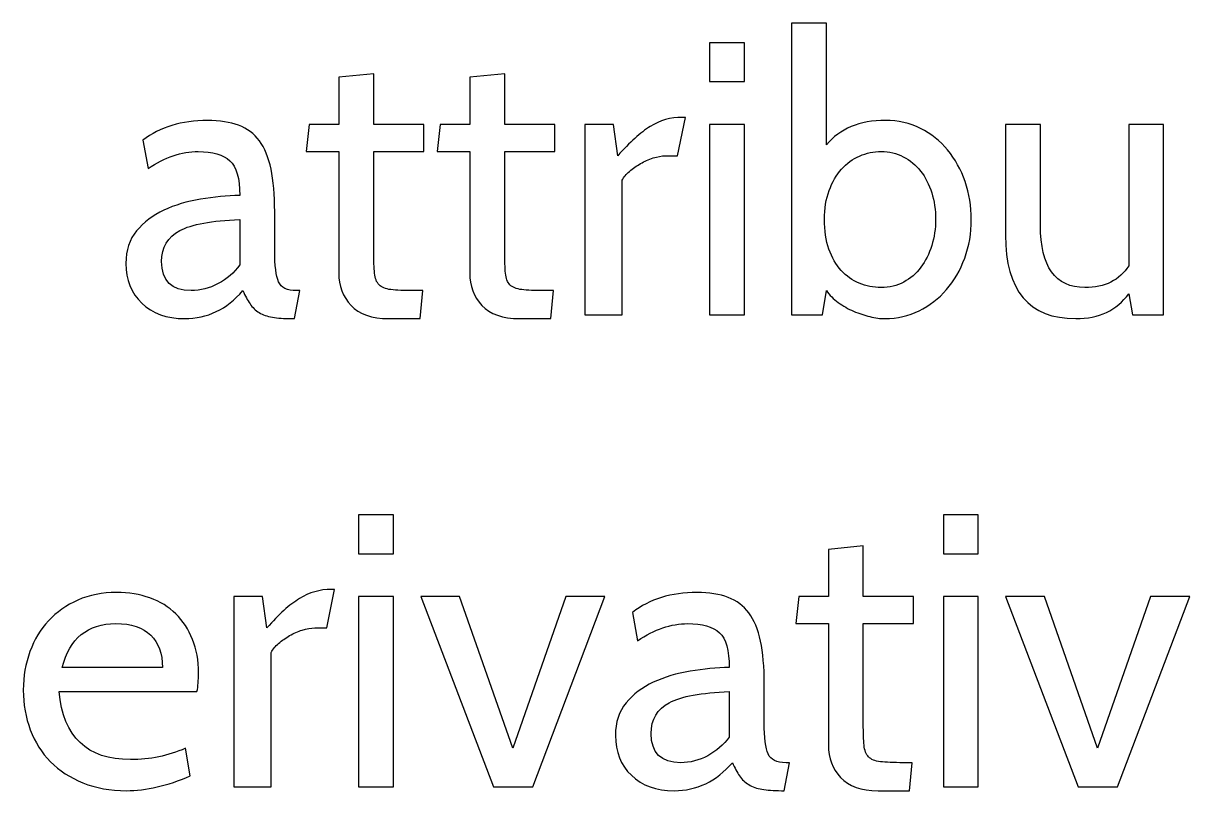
# Model space of a CAD drawing. Header units: centimetres. Extents: x -24 to 24.1, y -20.7 to 0.5.
# Drawn here: x 8.582 to 11.124, y -6.704 to -5.032 of the extents above; entities that cross this region are included whole.
import ezdxf

# ---------------------------------------------------------------- set-up
doc = ezdxf.new("R2010")
doc.units = ezdxf.units.CM
doc.header["$MEASUREMENT"] = 0
doc.layers.add('Layer 1', color=7, linetype='Continuous')

msp = doc.modelspace()

# ---------------------------------------------------------------- linework, layer by layer
at = {"layer": 'Layer 1', "color": 250}
for points, knots in [([(10.45995, -5.67565), (10.44979, -5.67565), (10.43878, -5.67424), (10.42693, -5.67141), (10.42693, -5.67141), (10.41507, -5.66859), (10.40322, -5.66464), (10.39137, -5.65956), (10.39137, -5.65956), (10.37951, -5.65448), (10.36837, -5.64813), (10.35792, -5.64051), (10.35792, -5.64051), (10.34748, -5.63289), (10.33887, -5.62428), (10.3321, -5.61469), (10.3321, -5.61469), (10.3321, -5.61469), (10.32363, -5.66718), (10.32363, -5.66718), (10.32363, -5.66718), (10.32363, -5.66718), (10.2559, -5.66718), (10.2559, -5.66718), (10.2559, -5.66718), (10.2559, -5.66718), (10.2559, -5.03218), (10.2559, -5.03218), (10.2559, -5.03218), (10.2559, -5.03218), (10.3321, -5.03218), (10.3321, -5.03218), (10.3321, -5.03218), (10.3321, -5.03218), (10.3321, -5.29719), (10.3321, -5.29719), (10.3321, -5.29719), (10.36145, -5.26163), (10.40435, -5.24384), (10.46079, -5.24384), (10.46079, -5.24384), (10.48845, -5.24384), (10.51385, -5.24963), (10.53699, -5.2612), (10.53699, -5.2612), (10.56014, -5.27277), (10.57989, -5.28844), (10.59626, -5.30819), (10.59626, -5.30819), (10.61263, -5.32795), (10.62533, -5.35095), (10.63436, -5.3772), (10.63436, -5.3772), (10.64339, -5.40344), (10.64791, -5.43096), (10.64791, -5.45975), (10.64791, -5.45975), (10.64791, -5.48966), (10.64311, -5.51774), (10.63352, -5.54399), (10.63352, -5.54399), (10.62392, -5.57024), (10.61065, -5.5931), (10.59372, -5.61257), (10.59372, -5.61257), (10.57679, -5.63204), (10.55689, -5.64742), (10.53403, -5.65871), (10.53403, -5.65871), (10.51117, -5.67), (10.48648, -5.67565), (10.45995, -5.67565)], [0, 0, 0, 0, 0.0526316, 0.0526316, 0.0526316, 0.0526316, 0.1052632, 0.1052632, 0.1052632, 0.1052632, 0.1578947, 0.1578947, 0.1578947, 0.1578947, 0.2105263, 0.2105263, 0.2105263, 0.2105263, 0.2631579, 0.2631579, 0.2631579, 0.2631579, 0.3157895, 0.3157895, 0.3157895, 0.3157895, 0.3684211, 0.3684211, 0.3684211, 0.3684211, 0.4210526, 0.4210526, 0.4210526, 0.4210526, 0.4736842, 0.4736842, 0.4736842, 0.4736842, 0.5263158, 0.5263158, 0.5263158, 0.5263158, 0.5789474, 0.5789474, 0.5789474, 0.5789474, 0.6315789, 0.6315789, 0.6315789, 0.6315789, 0.6842105, 0.6842105, 0.6842105, 0.6842105, 0.7368421, 0.7368421, 0.7368421, 0.7368421, 0.7894737, 0.7894737, 0.7894737, 0.7894737, 0.8421053, 0.8421053, 0.8421053, 0.8421053, 0.8947368, 0.8947368, 0.8947368, 0.8947368, 1, 1, 1, 1]), ([(10.15346, -5.15918), (10.15346, -5.15918), (10.07726, -5.15918), (10.07726, -5.15918), (10.07726, -5.15918), (10.07726, -5.15918), (10.07726, -5.07451), (10.07726, -5.07451), (10.07726, -5.07451), (10.07726, -5.07451), (10.15346, -5.07451), (10.15346, -5.07451), (10.15346, -5.07451), (10.15346, -5.07451), (10.15346, -5.15918), (10.15346, -5.15918)], [0, 0, 0, 0, 0.2, 0.2, 0.2, 0.2, 0.4, 0.4, 0.4, 0.4, 0.6, 0.6, 0.6, 0.6, 1, 1, 1, 1]), ([(9.45241, -5.61469), (9.45241, -5.61469), (9.44648, -5.67565), (9.44648, -5.67565), (9.44648, -5.67565), (9.44648, -5.67565), (9.3779, -5.67565), (9.3779, -5.67565), (9.3779, -5.67565), (9.34122, -5.67565), (9.31398, -5.66605), (9.2962, -5.64686), (9.2962, -5.64686), (9.27842, -5.62767), (9.26953, -5.60424), (9.26953, -5.57659), (9.26953, -5.57659), (9.26953, -5.57659), (9.26953, -5.31158), (9.26953, -5.31158), (9.26953, -5.31158), (9.26953, -5.31158), (9.19841, -5.31158), (9.19841, -5.31158), (9.19841, -5.31158), (9.19841, -5.31158), (9.20518, -5.25231), (9.20518, -5.25231), (9.20518, -5.25231), (9.20518, -5.25231), (9.26953, -5.25231), (9.26953, -5.25231), (9.26953, -5.25231), (9.26953, -5.25231), (9.26953, -5.14986), (9.26953, -5.14986), (9.26953, -5.14986), (9.26953, -5.14986), (9.34573, -5.14224), (9.34573, -5.14224), (9.34573, -5.14224), (9.34573, -5.14224), (9.34573, -5.25231), (9.34573, -5.25231), (9.34573, -5.25231), (9.34573, -5.25231), (9.45495, -5.25231), (9.45495, -5.25231), (9.45495, -5.25231), (9.45495, -5.25231), (9.45495, -5.31158), (9.45495, -5.31158), (9.45495, -5.31158), (9.45495, -5.31158), (9.34573, -5.31158), (9.34573, -5.31158), (9.34573, -5.31158), (9.34573, -5.31158), (9.34573, -5.53002), (9.34573, -5.53002), (9.34573, -5.53002), (9.34573, -5.54978), (9.3463, -5.5653), (9.34742, -5.57659), (9.34742, -5.57659), (9.34855, -5.58788), (9.3518, -5.59634), (9.35716, -5.60199), (9.35716, -5.60199), (9.36252, -5.60763), (9.37113, -5.61116), (9.38298, -5.61257), (9.38298, -5.61257), (9.39484, -5.61398), (9.41149, -5.61469), (9.43294, -5.61469), (9.43294, -5.61469), (9.43294, -5.61469), (9.45241, -5.61469), (9.45241, -5.61469)], [0, 0, 0, 0, 0.047619, 0.047619, 0.047619, 0.047619, 0.0952381, 0.0952381, 0.0952381, 0.0952381, 0.1428571, 0.1428571, 0.1428571, 0.1428571, 0.1904762, 0.1904762, 0.1904762, 0.1904762, 0.2380952, 0.2380952, 0.2380952, 0.2380952, 0.2857143, 0.2857143, 0.2857143, 0.2857143, 0.3333333, 0.3333333, 0.3333333, 0.3333333, 0.3809524, 0.3809524, 0.3809524, 0.3809524, 0.4285714, 0.4285714, 0.4285714, 0.4285714, 0.4761905, 0.4761905, 0.4761905, 0.4761905, 0.5238095, 0.5238095, 0.5238095, 0.5238095, 0.5714286, 0.5714286, 0.5714286, 0.5714286, 0.6190476, 0.6190476, 0.6190476, 0.6190476, 0.6666667, 0.6666667, 0.6666667, 0.6666667, 0.7142857, 0.7142857, 0.7142857, 0.7142857, 0.7619048, 0.7619048, 0.7619048, 0.7619048, 0.8095238, 0.8095238, 0.8095238, 0.8095238, 0.8571429, 0.8571429, 0.8571429, 0.8571429, 0.9047619, 0.9047619, 0.9047619, 0.9047619, 1, 1, 1, 1]), ([(9.73774, -5.61469), (9.73774, -5.61469), (9.73181, -5.67565), (9.73181, -5.67565), (9.73181, -5.67565), (9.73181, -5.67565), (9.66323, -5.67565), (9.66323, -5.67565), (9.66323, -5.67565), (9.62655, -5.67565), (9.59931, -5.66605), (9.58153, -5.64686), (9.58153, -5.64686), (9.56375, -5.62767), (9.55486, -5.60424), (9.55486, -5.57659), (9.55486, -5.57659), (9.55486, -5.57659), (9.55486, -5.31158), (9.55486, -5.31158), (9.55486, -5.31158), (9.55486, -5.31158), (9.48374, -5.31158), (9.48374, -5.31158), (9.48374, -5.31158), (9.48374, -5.31158), (9.49051, -5.25231), (9.49051, -5.25231), (9.49051, -5.25231), (9.49051, -5.25231), (9.55486, -5.25231), (9.55486, -5.25231), (9.55486, -5.25231), (9.55486, -5.25231), (9.55486, -5.14986), (9.55486, -5.14986), (9.55486, -5.14986), (9.55486, -5.14986), (9.63106, -5.14224), (9.63106, -5.14224), (9.63106, -5.14224), (9.63106, -5.14224), (9.63106, -5.25231), (9.63106, -5.25231), (9.63106, -5.25231), (9.63106, -5.25231), (9.74028, -5.25231), (9.74028, -5.25231), (9.74028, -5.25231), (9.74028, -5.25231), (9.74028, -5.31158), (9.74028, -5.31158), (9.74028, -5.31158), (9.74028, -5.31158), (9.63106, -5.31158), (9.63106, -5.31158), (9.63106, -5.31158), (9.63106, -5.31158), (9.63106, -5.53002), (9.63106, -5.53002), (9.63106, -5.53002), (9.63106, -5.54978), (9.63163, -5.5653), (9.63275, -5.57659), (9.63275, -5.57659), (9.63388, -5.58788), (9.63713, -5.59634), (9.64249, -5.60199), (9.64249, -5.60199), (9.64785, -5.60763), (9.65646, -5.61116), (9.66831, -5.61257), (9.66831, -5.61257), (9.68017, -5.61398), (9.69682, -5.61469), (9.71827, -5.61469), (9.71827, -5.61469), (9.71827, -5.61469), (9.73774, -5.61469), (9.73774, -5.61469)], [0, 0, 0, 0, 0.047619, 0.047619, 0.047619, 0.047619, 0.0952381, 0.0952381, 0.0952381, 0.0952381, 0.1428571, 0.1428571, 0.1428571, 0.1428571, 0.1904762, 0.1904762, 0.1904762, 0.1904762, 0.2380952, 0.2380952, 0.2380952, 0.2380952, 0.2857143, 0.2857143, 0.2857143, 0.2857143, 0.3333333, 0.3333333, 0.3333333, 0.3333333, 0.3809524, 0.3809524, 0.3809524, 0.3809524, 0.4285714, 0.4285714, 0.4285714, 0.4285714, 0.4761905, 0.4761905, 0.4761905, 0.4761905, 0.5238095, 0.5238095, 0.5238095, 0.5238095, 0.5714286, 0.5714286, 0.5714286, 0.5714286, 0.6190476, 0.6190476, 0.6190476, 0.6190476, 0.6666667, 0.6666667, 0.6666667, 0.6666667, 0.7142857, 0.7142857, 0.7142857, 0.7142857, 0.7619048, 0.7619048, 0.7619048, 0.7619048, 0.8095238, 0.8095238, 0.8095238, 0.8095238, 0.8571429, 0.8571429, 0.8571429, 0.8571429, 0.9047619, 0.9047619, 0.9047619, 0.9047619, 1, 1, 1, 1]), ([(9.18487, -5.61469), (9.18487, -5.61469), (9.17301, -5.67565), (9.17301, -5.67565), (9.17301, -5.67565), (9.17301, -5.67565), (9.16709, -5.67565), (9.16709, -5.67565), (9.16709, -5.67565), (9.15015, -5.67565), (9.13604, -5.67466), (9.12475, -5.67268), (9.12475, -5.67268), (9.11347, -5.67071), (9.10387, -5.66732), (9.09597, -5.66252), (9.09597, -5.66252), (9.08807, -5.65773), (9.08143, -5.65138), (9.07607, -5.64347), (9.07607, -5.64347), (9.07071, -5.63557), (9.06549, -5.62598), (9.06041, -5.61469), (9.06041, -5.61469), (9.02541, -5.65533), (8.98308, -5.67565), (8.93341, -5.67565), (8.93341, -5.67565), (8.89446, -5.67565), (8.86342, -5.6645), (8.84027, -5.6422), (8.84027, -5.6422), (8.81713, -5.61991), (8.80556, -5.59098), (8.80556, -5.55542), (8.80556, -5.55542), (8.80556, -5.52663), (8.81332, -5.50293), (8.82884, -5.4843), (8.82884, -5.4843), (8.84437, -5.46567), (8.86412, -5.45071), (8.88811, -5.43943), (8.88811, -5.43943), (8.9121, -5.42814), (8.93877, -5.42009), (8.96812, -5.4153), (8.96812, -5.4153), (8.99747, -5.4105), (9.02598, -5.40782), (9.05363, -5.40725), (9.05363, -5.40725), (9.05363, -5.37), (9.04644, -5.34474), (9.03204, -5.33148), (9.03204, -5.33148), (9.01765, -5.31821), (8.99465, -5.31158), (8.96304, -5.31158), (8.96304, -5.31158), (8.92692, -5.31158), (8.89051, -5.324), (8.85382, -5.34883), (8.85382, -5.34883), (8.85382, -5.34883), (8.84281, -5.28703), (8.84281, -5.28703), (8.84281, -5.28703), (8.88007, -5.25824), (8.92692, -5.24384), (8.98336, -5.24384), (8.98336, -5.24384), (9.00989, -5.24384), (9.03247, -5.24737), (9.05109, -5.25443), (9.05109, -5.25443), (9.06972, -5.26148), (9.08482, -5.27277), (9.09639, -5.2883), (9.09639, -5.2883), (9.10796, -5.30382), (9.11643, -5.32428), (9.12179, -5.34968), (9.12179, -5.34968), (9.12715, -5.37508), (9.12983, -5.40612), (9.12983, -5.44281), (9.12983, -5.44281), (9.12983, -5.44281), (9.12983, -5.52748), (9.12983, -5.52748), (9.12983, -5.52748), (9.12983, -5.56022), (9.13266, -5.58294), (9.1383, -5.59564), (9.1383, -5.59564), (9.14395, -5.60834), (9.15693, -5.61469), (9.17725, -5.61469), (9.17725, -5.61469), (9.17725, -5.61469), (9.18487, -5.61469), (9.18487, -5.61469)], [0, 0, 0, 0, 0.037037, 0.037037, 0.037037, 0.037037, 0.0740741, 0.0740741, 0.0740741, 0.0740741, 0.1111111, 0.1111111, 0.1111111, 0.1111111, 0.1481481, 0.1481481, 0.1481481, 0.1481481, 0.1851852, 0.1851852, 0.1851852, 0.1851852, 0.2222222, 0.2222222, 0.2222222, 0.2222222, 0.2592593, 0.2592593, 0.2592593, 0.2592593, 0.2962963, 0.2962963, 0.2962963, 0.2962963, 0.3333333, 0.3333333, 0.3333333, 0.3333333, 0.3703704, 0.3703704, 0.3703704, 0.3703704, 0.4074074, 0.4074074, 0.4074074, 0.4074074, 0.4444444, 0.4444444, 0.4444444, 0.4444444, 0.4814815, 0.4814815, 0.4814815, 0.4814815, 0.5185185, 0.5185185, 0.5185185, 0.5185185, 0.5555556, 0.5555556, 0.5555556, 0.5555556, 0.5925926, 0.5925926, 0.5925926, 0.5925926, 0.6296296, 0.6296296, 0.6296296, 0.6296296, 0.6666667, 0.6666667, 0.6666667, 0.6666667, 0.7037037, 0.7037037, 0.7037037, 0.7037037, 0.7407407, 0.7407407, 0.7407407, 0.7407407, 0.7777778, 0.7777778, 0.7777778, 0.7777778, 0.8148148, 0.8148148, 0.8148148, 0.8148148, 0.8518519, 0.8518519, 0.8518519, 0.8518519, 0.8888889, 0.8888889, 0.8888889, 0.8888889, 0.9259259, 0.9259259, 0.9259259, 0.9259259, 1, 1, 1, 1]), ([(10.02476, -5.23707), (10.02476, -5.23707), (10.00783, -5.32089), (10.00783, -5.32089), (10.00783, -5.32089), (10.00783, -5.32089), (9.98158, -5.32089), (9.98158, -5.32089), (9.98158, -5.32089), (9.97312, -5.32089), (9.96409, -5.32244), (9.95449, -5.32555), (9.95449, -5.32555), (9.9449, -5.32865), (9.93572, -5.33275), (9.92697, -5.33783), (9.92697, -5.33783), (9.91823, -5.34291), (9.91018, -5.34855), (9.90284, -5.35476), (9.90284, -5.35476), (9.89551, -5.36097), (9.89014, -5.36746), (9.88676, -5.37423), (9.88676, -5.37423), (9.88676, -5.37423), (9.88676, -5.66718), (9.88676, -5.66718), (9.88676, -5.66718), (9.88676, -5.66718), (9.80548, -5.66718), (9.80548, -5.66718), (9.80548, -5.66718), (9.80548, -5.66718), (9.80548, -5.25231), (9.80548, -5.25231), (9.80548, -5.25231), (9.80548, -5.25231), (9.86813, -5.25231), (9.86813, -5.25231), (9.86813, -5.25231), (9.86813, -5.25231), (9.87744, -5.32089), (9.87744, -5.32089), (9.87744, -5.32089), (9.90341, -5.29154), (9.92697, -5.27023), (9.94814, -5.25697), (9.94814, -5.25697), (9.96931, -5.2437), (9.99259, -5.23707), (10.01799, -5.23707), (10.01799, -5.23707), (10.01799, -5.23707), (10.02476, -5.23707), (10.02476, -5.23707)], [0, 0, 0, 0, 0.0666667, 0.0666667, 0.0666667, 0.0666667, 0.1333333, 0.1333333, 0.1333333, 0.1333333, 0.2, 0.2, 0.2, 0.2, 0.2666667, 0.2666667, 0.2666667, 0.2666667, 0.3333333, 0.3333333, 0.3333333, 0.3333333, 0.4, 0.4, 0.4, 0.4, 0.4666667, 0.4666667, 0.4666667, 0.4666667, 0.5333333, 0.5333333, 0.5333333, 0.5333333, 0.6, 0.6, 0.6, 0.6, 0.6666667, 0.6666667, 0.6666667, 0.6666667, 0.7333333, 0.7333333, 0.7333333, 0.7333333, 0.8, 0.8, 0.8, 0.8, 0.8666667, 0.8666667, 0.8666667, 0.8666667, 1, 1, 1, 1]), ([(10.15346, -5.66718), (10.15346, -5.66718), (10.07726, -5.66718), (10.07726, -5.66718), (10.07726, -5.66718), (10.07726, -5.66718), (10.07726, -5.25231), (10.07726, -5.25231), (10.07726, -5.25231), (10.07726, -5.25231), (10.15346, -5.25231), (10.15346, -5.25231), (10.15346, -5.25231), (10.15346, -5.25231), (10.15346, -5.66718), (10.15346, -5.66718)], [0, 0, 0, 0, 0.2, 0.2, 0.2, 0.2, 0.4, 0.4, 0.4, 0.4, 0.6, 0.6, 0.6, 0.6, 1, 1, 1, 1]), ([(11.06701, -5.66718), (11.06701, -5.66718), (10.99927, -5.66718), (10.99927, -5.66718), (10.99927, -5.66718), (10.99927, -5.66718), (10.99081, -5.62146), (10.99081, -5.62146), (10.99081, -5.62146), (10.96484, -5.65758), (10.92646, -5.67565), (10.87566, -5.67565), (10.87566, -5.67565), (10.7735, -5.67565), (10.72241, -5.61497), (10.72241, -5.49361), (10.72241, -5.49361), (10.72241, -5.49361), (10.72241, -5.25231), (10.72241, -5.25231), (10.72241, -5.25231), (10.72241, -5.25231), (10.79861, -5.25231), (10.79861, -5.25231), (10.79861, -5.25231), (10.79861, -5.25231), (10.79861, -5.47245), (10.79861, -5.47245), (10.79861, -5.47245), (10.79861, -5.56276), (10.83079, -5.60791), (10.89513, -5.60791), (10.89513, -5.60791), (10.93916, -5.60791), (10.97105, -5.59211), (10.99081, -5.5605), (10.99081, -5.5605), (10.99081, -5.5605), (10.99081, -5.25231), (10.99081, -5.25231), (10.99081, -5.25231), (10.99081, -5.25231), (11.06701, -5.25231), (11.06701, -5.25231), (11.06701, -5.25231), (11.06701, -5.25231), (11.06701, -5.66718), (11.06701, -5.66718)], [0, 0, 0, 0, 0.0769231, 0.0769231, 0.0769231, 0.0769231, 0.1538462, 0.1538462, 0.1538462, 0.1538462, 0.2307692, 0.2307692, 0.2307692, 0.2307692, 0.3076923, 0.3076923, 0.3076923, 0.3076923, 0.3846154, 0.3846154, 0.3846154, 0.3846154, 0.4615385, 0.4615385, 0.4615385, 0.4615385, 0.5384615, 0.5384615, 0.5384615, 0.5384615, 0.6153846, 0.6153846, 0.6153846, 0.6153846, 0.6923077, 0.6923077, 0.6923077, 0.6923077, 0.7692308, 0.7692308, 0.7692308, 0.7692308, 0.8461538, 0.8461538, 0.8461538, 0.8461538, 1, 1, 1, 1]), ([(10.45148, -5.31158), (10.43511, -5.31158), (10.41945, -5.31482), (10.40449, -5.32132), (10.40449, -5.32132), (10.38953, -5.32781), (10.37641, -5.3374), (10.36512, -5.3501), (10.36512, -5.3501), (10.35383, -5.3628), (10.3448, -5.37832), (10.33803, -5.39667), (10.33803, -5.39667), (10.33125, -5.41501), (10.32787, -5.43604), (10.32787, -5.45975), (10.32787, -5.45975), (10.32787, -5.48402), (10.33111, -5.50547), (10.3376, -5.52409), (10.3376, -5.52409), (10.34409, -5.54272), (10.35299, -5.55824), (10.36427, -5.57066), (10.36427, -5.57066), (10.37556, -5.58308), (10.38869, -5.59239), (10.40364, -5.5986), (10.40364, -5.5986), (10.4186, -5.60481), (10.43455, -5.60791), (10.45148, -5.60791), (10.45148, -5.60791), (10.46954, -5.60791), (10.48591, -5.60396), (10.50059, -5.59606), (10.50059, -5.59606), (10.51526, -5.58816), (10.52768, -5.57743), (10.53784, -5.56389), (10.53784, -5.56389), (10.548, -5.55034), (10.5559, -5.53454), (10.56155, -5.51647), (10.56155, -5.51647), (10.56719, -5.49841), (10.57001, -5.4795), (10.57001, -5.45975), (10.57001, -5.45975), (10.57001, -5.43886), (10.56719, -5.41939), (10.56155, -5.40133), (10.56155, -5.40133), (10.5559, -5.38326), (10.54786, -5.3676), (10.53742, -5.35434), (10.53742, -5.35434), (10.52698, -5.34107), (10.51442, -5.33063), (10.49974, -5.32301), (10.49974, -5.32301), (10.48507, -5.31539), (10.46898, -5.31158), (10.45148, -5.31158)], [0, 0, 0, 0, 0.0588235, 0.0588235, 0.0588235, 0.0588235, 0.1176471, 0.1176471, 0.1176471, 0.1176471, 0.1764706, 0.1764706, 0.1764706, 0.1764706, 0.2352941, 0.2352941, 0.2352941, 0.2352941, 0.2941176, 0.2941176, 0.2941176, 0.2941176, 0.3529412, 0.3529412, 0.3529412, 0.3529412, 0.4117647, 0.4117647, 0.4117647, 0.4117647, 0.4705882, 0.4705882, 0.4705882, 0.4705882, 0.5294118, 0.5294118, 0.5294118, 0.5294118, 0.5882353, 0.5882353, 0.5882353, 0.5882353, 0.6470588, 0.6470588, 0.6470588, 0.6470588, 0.7058824, 0.7058824, 0.7058824, 0.7058824, 0.7647059, 0.7647059, 0.7647059, 0.7647059, 0.8235294, 0.8235294, 0.8235294, 0.8235294, 0.8823529, 0.8823529, 0.8823529, 0.8823529, 1, 1, 1, 1]), ([(9.05363, -5.55881), (9.05363, -5.55881), (9.05363, -5.45975), (9.05363, -5.45975), (9.05363, -5.45975), (8.99267, -5.462), (8.94907, -5.47005), (8.92282, -5.48388), (8.92282, -5.48388), (8.89658, -5.4977), (8.88345, -5.52014), (8.88345, -5.55119), (8.88345, -5.55119), (8.88345, -5.59352), (8.9049, -5.61469), (8.9478, -5.61469), (8.9478, -5.61469), (8.96812, -5.61469), (8.98774, -5.60961), (9.00664, -5.59945), (9.00664, -5.59945), (9.02555, -5.58929), (9.04122, -5.57574), (9.05363, -5.55881)], [0, 0, 0, 0, 0.1428571, 0.1428571, 0.1428571, 0.1428571, 0.2857143, 0.2857143, 0.2857143, 0.2857143, 0.4285714, 0.4285714, 0.4285714, 0.4285714, 0.5714286, 0.5714286, 0.5714286, 0.5714286, 0.7142857, 0.7142857, 0.7142857, 0.7142857, 1, 1, 1, 1]), ([(9.38892, -6.18789), (9.38892, -6.18789), (9.31272, -6.18789), (9.31272, -6.18789), (9.31272, -6.18789), (9.31272, -6.18789), (9.31272, -6.10322), (9.31272, -6.10322), (9.31272, -6.10322), (9.31272, -6.10322), (9.38892, -6.10322), (9.38892, -6.10322), (9.38892, -6.10322), (9.38892, -6.10322), (9.38892, -6.18789), (9.38892, -6.18789)], [0, 0, 0, 0, 0.2, 0.2, 0.2, 0.2, 0.4, 0.4, 0.4, 0.4, 0.6, 0.6, 0.6, 0.6, 1, 1, 1, 1]), ([(10.66315, -6.18789), (10.66315, -6.18789), (10.58695, -6.18789), (10.58695, -6.18789), (10.58695, -6.18789), (10.58695, -6.18789), (10.58695, -6.10322), (10.58695, -6.10322), (10.58695, -6.10322), (10.58695, -6.10322), (10.66315, -6.10322), (10.66315, -6.10322), (10.66315, -6.10322), (10.66315, -6.10322), (10.66315, -6.18789), (10.66315, -6.18789)], [0, 0, 0, 0, 0.2, 0.2, 0.2, 0.2, 0.4, 0.4, 0.4, 0.4, 0.6, 0.6, 0.6, 0.6, 1, 1, 1, 1]), ([(10.51921, -6.6434), (10.51921, -6.6434), (10.51328, -6.70436), (10.51328, -6.70436), (10.51328, -6.70436), (10.51328, -6.70436), (10.4447, -6.70436), (10.4447, -6.70436), (10.4447, -6.70436), (10.40802, -6.70436), (10.38078, -6.69476), (10.363, -6.67557), (10.363, -6.67557), (10.34522, -6.65638), (10.33633, -6.63295), (10.33633, -6.6053), (10.33633, -6.6053), (10.33633, -6.6053), (10.33633, -6.34029), (10.33633, -6.34029), (10.33633, -6.34029), (10.33633, -6.34029), (10.26521, -6.34029), (10.26521, -6.34029), (10.26521, -6.34029), (10.26521, -6.34029), (10.27198, -6.28102), (10.27198, -6.28102), (10.27198, -6.28102), (10.27198, -6.28102), (10.33633, -6.28102), (10.33633, -6.28102), (10.33633, -6.28102), (10.33633, -6.28102), (10.33633, -6.17857), (10.33633, -6.17857), (10.33633, -6.17857), (10.33633, -6.17857), (10.41253, -6.17095), (10.41253, -6.17095), (10.41253, -6.17095), (10.41253, -6.17095), (10.41253, -6.28102), (10.41253, -6.28102), (10.41253, -6.28102), (10.41253, -6.28102), (10.52175, -6.28102), (10.52175, -6.28102), (10.52175, -6.28102), (10.52175, -6.28102), (10.52175, -6.34029), (10.52175, -6.34029), (10.52175, -6.34029), (10.52175, -6.34029), (10.41253, -6.34029), (10.41253, -6.34029), (10.41253, -6.34029), (10.41253, -6.34029), (10.41253, -6.55873), (10.41253, -6.55873), (10.41253, -6.55873), (10.41253, -6.57849), (10.4131, -6.59401), (10.41422, -6.6053), (10.41422, -6.6053), (10.41535, -6.61659), (10.4186, -6.62505), (10.42396, -6.6307), (10.42396, -6.6307), (10.42932, -6.63634), (10.43793, -6.63987), (10.44978, -6.64128), (10.44978, -6.64128), (10.46164, -6.64269), (10.47829, -6.6434), (10.49974, -6.6434), (10.49974, -6.6434), (10.49974, -6.6434), (10.51921, -6.6434), (10.51921, -6.6434)], [0, 0, 0, 0, 0.047619, 0.047619, 0.047619, 0.047619, 0.0952381, 0.0952381, 0.0952381, 0.0952381, 0.1428571, 0.1428571, 0.1428571, 0.1428571, 0.1904762, 0.1904762, 0.1904762, 0.1904762, 0.2380952, 0.2380952, 0.2380952, 0.2380952, 0.2857143, 0.2857143, 0.2857143, 0.2857143, 0.3333333, 0.3333333, 0.3333333, 0.3333333, 0.3809524, 0.3809524, 0.3809524, 0.3809524, 0.4285714, 0.4285714, 0.4285714, 0.4285714, 0.4761905, 0.4761905, 0.4761905, 0.4761905, 0.5238095, 0.5238095, 0.5238095, 0.5238095, 0.5714286, 0.5714286, 0.5714286, 0.5714286, 0.6190476, 0.6190476, 0.6190476, 0.6190476, 0.6666667, 0.6666667, 0.6666667, 0.6666667, 0.7142857, 0.7142857, 0.7142857, 0.7142857, 0.7619048, 0.7619048, 0.7619048, 0.7619048, 0.8095238, 0.8095238, 0.8095238, 0.8095238, 0.8571429, 0.8571429, 0.8571429, 0.8571429, 0.9047619, 0.9047619, 0.9047619, 0.9047619, 1, 1, 1, 1]), ([(8.9605, -6.48846), (8.9605, -6.48846), (8.65993, -6.48846), (8.65993, -6.48846), (8.65993, -6.48846), (8.66896, -6.58723), (8.72089, -6.63662), (8.81572, -6.63662), (8.81572, -6.63662), (8.85805, -6.63662), (8.89784, -6.62844), (8.9351, -6.61207), (8.9351, -6.61207), (8.9351, -6.61207), (8.94526, -6.67218), (8.94526, -6.67218), (8.94526, -6.67218), (8.89615, -6.69363), (8.84987, -6.70436), (8.8064, -6.70436), (8.8064, -6.70436), (8.77141, -6.70436), (8.73994, -6.69871), (8.712, -6.68742), (8.712, -6.68742), (8.68406, -6.67613), (8.66049, -6.66075), (8.6413, -6.64128), (8.6413, -6.64128), (8.62211, -6.62181), (8.60744, -6.59866), (8.59728, -6.57185), (8.59728, -6.57185), (8.58712, -6.54504), (8.58204, -6.51611), (8.58204, -6.48507), (8.58204, -6.48507), (8.58204, -6.45515), (8.58683, -6.42721), (8.59643, -6.40125), (8.59643, -6.40125), (8.60603, -6.37528), (8.61957, -6.35285), (8.63707, -6.33394), (8.63707, -6.33394), (8.65457, -6.31503), (8.67588, -6.30007), (8.70099, -6.28907), (8.70099, -6.28907), (8.72611, -6.27806), (8.75419, -6.27255), (8.78524, -6.27255), (8.78524, -6.27255), (8.81177, -6.27255), (8.83604, -6.27651), (8.85805, -6.28441), (8.85805, -6.28441), (8.88006, -6.29231), (8.89883, -6.30388), (8.91435, -6.31912), (8.91435, -6.31912), (8.92988, -6.33436), (8.94201, -6.35285), (8.95076, -6.37458), (8.95076, -6.37458), (8.95951, -6.39631), (8.96388, -6.42072), (8.96388, -6.44782), (8.96388, -6.44782), (8.96388, -6.46362), (8.96276, -6.47717), (8.9605, -6.48846)], [0, 0, 0, 0, 0.0526316, 0.0526316, 0.0526316, 0.0526316, 0.1052632, 0.1052632, 0.1052632, 0.1052632, 0.1578947, 0.1578947, 0.1578947, 0.1578947, 0.2105263, 0.2105263, 0.2105263, 0.2105263, 0.2631579, 0.2631579, 0.2631579, 0.2631579, 0.3157895, 0.3157895, 0.3157895, 0.3157895, 0.3684211, 0.3684211, 0.3684211, 0.3684211, 0.4210526, 0.4210526, 0.4210526, 0.4210526, 0.4736842, 0.4736842, 0.4736842, 0.4736842, 0.5263158, 0.5263158, 0.5263158, 0.5263158, 0.5789474, 0.5789474, 0.5789474, 0.5789474, 0.6315789, 0.6315789, 0.6315789, 0.6315789, 0.6842105, 0.6842105, 0.6842105, 0.6842105, 0.7368421, 0.7368421, 0.7368421, 0.7368421, 0.7894737, 0.7894737, 0.7894737, 0.7894737, 0.8421053, 0.8421053, 0.8421053, 0.8421053, 0.8947368, 0.8947368, 0.8947368, 0.8947368, 1, 1, 1, 1]), ([(9.26022, -6.26578), (9.26022, -6.26578), (9.24329, -6.3496), (9.24329, -6.3496), (9.24329, -6.3496), (9.24329, -6.3496), (9.21704, -6.3496), (9.21704, -6.3496), (9.21704, -6.3496), (9.20858, -6.3496), (9.19955, -6.35115), (9.18995, -6.35426), (9.18995, -6.35426), (9.18036, -6.35736), (9.17118, -6.36146), (9.16243, -6.36654), (9.16243, -6.36654), (9.15369, -6.37162), (9.14564, -6.37726), (9.1383, -6.38347), (9.1383, -6.38347), (9.13097, -6.38968), (9.1256, -6.39617), (9.12222, -6.40294), (9.12222, -6.40294), (9.12222, -6.40294), (9.12222, -6.69589), (9.12222, -6.69589), (9.12222, -6.69589), (9.12222, -6.69589), (9.04094, -6.69589), (9.04094, -6.69589), (9.04094, -6.69589), (9.04094, -6.69589), (9.04094, -6.28102), (9.04094, -6.28102), (9.04094, -6.28102), (9.04094, -6.28102), (9.10359, -6.28102), (9.10359, -6.28102), (9.10359, -6.28102), (9.10359, -6.28102), (9.1129, -6.3496), (9.1129, -6.3496), (9.1129, -6.3496), (9.13887, -6.32025), (9.16243, -6.29894), (9.1836, -6.28568), (9.1836, -6.28568), (9.20477, -6.27241), (9.22805, -6.26578), (9.25345, -6.26578), (9.25345, -6.26578), (9.25345, -6.26578), (9.26022, -6.26578), (9.26022, -6.26578)], [0, 0, 0, 0, 0.0666667, 0.0666667, 0.0666667, 0.0666667, 0.1333333, 0.1333333, 0.1333333, 0.1333333, 0.2, 0.2, 0.2, 0.2, 0.2666667, 0.2666667, 0.2666667, 0.2666667, 0.3333333, 0.3333333, 0.3333333, 0.3333333, 0.4, 0.4, 0.4, 0.4, 0.4666667, 0.4666667, 0.4666667, 0.4666667, 0.5333333, 0.5333333, 0.5333333, 0.5333333, 0.6, 0.6, 0.6, 0.6, 0.6666667, 0.6666667, 0.6666667, 0.6666667, 0.7333333, 0.7333333, 0.7333333, 0.7333333, 0.8, 0.8, 0.8, 0.8, 0.8666667, 0.8666667, 0.8666667, 0.8666667, 1, 1, 1, 1]), ([(10.25167, -6.6434), (10.25167, -6.6434), (10.23981, -6.70436), (10.23981, -6.70436), (10.23981, -6.70436), (10.23981, -6.70436), (10.23389, -6.70436), (10.23389, -6.70436), (10.23389, -6.70436), (10.21695, -6.70436), (10.20284, -6.70337), (10.19155, -6.70139), (10.19155, -6.70139), (10.18027, -6.69942), (10.17067, -6.69603), (10.16277, -6.69123), (10.16277, -6.69123), (10.15487, -6.68644), (10.14823, -6.68009), (10.14287, -6.67218), (10.14287, -6.67218), (10.13751, -6.66428), (10.13229, -6.65469), (10.12721, -6.6434), (10.12721, -6.6434), (10.09221, -6.68404), (10.04988, -6.70436), (10.00021, -6.70436), (10.00021, -6.70436), (9.96126, -6.70436), (9.93022, -6.69321), (9.90707, -6.67091), (9.90707, -6.67091), (9.88393, -6.64862), (9.87236, -6.61969), (9.87236, -6.58413), (9.87236, -6.58413), (9.87236, -6.55534), (9.88012, -6.53164), (9.89564, -6.51301), (9.89564, -6.51301), (9.91117, -6.49438), (9.93092, -6.47942), (9.95491, -6.46814), (9.95491, -6.46814), (9.9789, -6.45685), (10.00557, -6.4488), (10.03492, -6.44401), (10.03492, -6.44401), (10.06427, -6.43921), (10.09278, -6.43653), (10.12043, -6.43596), (10.12043, -6.43596), (10.12043, -6.39871), (10.11324, -6.37345), (10.09884, -6.36019), (10.09884, -6.36019), (10.08445, -6.34692), (10.06145, -6.34029), (10.02984, -6.34029), (10.02984, -6.34029), (9.99372, -6.34029), (9.95731, -6.35271), (9.92062, -6.37754), (9.92062, -6.37754), (9.92062, -6.37754), (9.90961, -6.31574), (9.90961, -6.31574), (9.90961, -6.31574), (9.94687, -6.28695), (9.99372, -6.27255), (10.05016, -6.27255), (10.05016, -6.27255), (10.07669, -6.27255), (10.09927, -6.27608), (10.11789, -6.28314), (10.11789, -6.28314), (10.13652, -6.29019), (10.15162, -6.30148), (10.16319, -6.31701), (10.16319, -6.31701), (10.17476, -6.33253), (10.18323, -6.35299), (10.18859, -6.37839), (10.18859, -6.37839), (10.19395, -6.40379), (10.19663, -6.43483), (10.19663, -6.47152), (10.19663, -6.47152), (10.19663, -6.47152), (10.19663, -6.55619), (10.19663, -6.55619), (10.19663, -6.55619), (10.19663, -6.58893), (10.19946, -6.61165), (10.2051, -6.62435), (10.2051, -6.62435), (10.21075, -6.63705), (10.22373, -6.6434), (10.24405, -6.6434), (10.24405, -6.6434), (10.24405, -6.6434), (10.25167, -6.6434), (10.25167, -6.6434)], [0, 0, 0, 0, 0.037037, 0.037037, 0.037037, 0.037037, 0.0740741, 0.0740741, 0.0740741, 0.0740741, 0.1111111, 0.1111111, 0.1111111, 0.1111111, 0.1481481, 0.1481481, 0.1481481, 0.1481481, 0.1851852, 0.1851852, 0.1851852, 0.1851852, 0.2222222, 0.2222222, 0.2222222, 0.2222222, 0.2592593, 0.2592593, 0.2592593, 0.2592593, 0.2962963, 0.2962963, 0.2962963, 0.2962963, 0.3333333, 0.3333333, 0.3333333, 0.3333333, 0.3703704, 0.3703704, 0.3703704, 0.3703704, 0.4074074, 0.4074074, 0.4074074, 0.4074074, 0.4444444, 0.4444444, 0.4444444, 0.4444444, 0.4814815, 0.4814815, 0.4814815, 0.4814815, 0.5185185, 0.5185185, 0.5185185, 0.5185185, 0.5555556, 0.5555556, 0.5555556, 0.5555556, 0.5925926, 0.5925926, 0.5925926, 0.5925926, 0.6296296, 0.6296296, 0.6296296, 0.6296296, 0.6666667, 0.6666667, 0.6666667, 0.6666667, 0.7037037, 0.7037037, 0.7037037, 0.7037037, 0.7407407, 0.7407407, 0.7407407, 0.7407407, 0.7777778, 0.7777778, 0.7777778, 0.7777778, 0.8148148, 0.8148148, 0.8148148, 0.8148148, 0.8518519, 0.8518519, 0.8518519, 0.8518519, 0.8888889, 0.8888889, 0.8888889, 0.8888889, 0.9259259, 0.9259259, 0.9259259, 0.9259259, 1, 1, 1, 1]), ([(9.38892, -6.69589), (9.38892, -6.69589), (9.31272, -6.69589), (9.31272, -6.69589), (9.31272, -6.69589), (9.31272, -6.69589), (9.31272, -6.28102), (9.31272, -6.28102), (9.31272, -6.28102), (9.31272, -6.28102), (9.38892, -6.28102), (9.38892, -6.28102), (9.38892, -6.28102), (9.38892, -6.28102), (9.38892, -6.69589), (9.38892, -6.69589)], [0, 0, 0, 0, 0.2, 0.2, 0.2, 0.2, 0.4, 0.4, 0.4, 0.4, 0.6, 0.6, 0.6, 0.6, 1, 1, 1, 1]), ([(9.8495, -6.28102), (9.8495, -6.28102), (9.69202, -6.69589), (9.69202, -6.69589), (9.69202, -6.69589), (9.69202, -6.69589), (9.60651, -6.69589), (9.60651, -6.69589), (9.60651, -6.69589), (9.60651, -6.69589), (9.44818, -6.28102), (9.44818, -6.28102), (9.44818, -6.28102), (9.44818, -6.28102), (9.53285, -6.28102), (9.53285, -6.28102), (9.53285, -6.28102), (9.53285, -6.28102), (9.64884, -6.61207), (9.64884, -6.61207), (9.64884, -6.61207), (9.64884, -6.61207), (9.76399, -6.28102), (9.76399, -6.28102), (9.76399, -6.28102), (9.76399, -6.28102), (9.8495, -6.28102), (9.8495, -6.28102)], [0, 0, 0, 0, 0.125, 0.125, 0.125, 0.125, 0.25, 0.25, 0.25, 0.25, 0.375, 0.375, 0.375, 0.375, 0.5, 0.5, 0.5, 0.5, 0.625, 0.625, 0.625, 0.625, 0.75, 0.75, 0.75, 0.75, 1, 1, 1, 1]), ([(10.66315, -6.69589), (10.66315, -6.69589), (10.58695, -6.69589), (10.58695, -6.69589), (10.58695, -6.69589), (10.58695, -6.69589), (10.58695, -6.28102), (10.58695, -6.28102), (10.58695, -6.28102), (10.58695, -6.28102), (10.66315, -6.28102), (10.66315, -6.28102), (10.66315, -6.28102), (10.66315, -6.28102), (10.66315, -6.69589), (10.66315, -6.69589)], [0, 0, 0, 0, 0.2, 0.2, 0.2, 0.2, 0.4, 0.4, 0.4, 0.4, 0.6, 0.6, 0.6, 0.6, 1, 1, 1, 1]), ([(11.12373, -6.28102), (11.12373, -6.28102), (10.96625, -6.69589), (10.96625, -6.69589), (10.96625, -6.69589), (10.96625, -6.69589), (10.88074, -6.69589), (10.88074, -6.69589), (10.88074, -6.69589), (10.88074, -6.69589), (10.72241, -6.28102), (10.72241, -6.28102), (10.72241, -6.28102), (10.72241, -6.28102), (10.80708, -6.28102), (10.80708, -6.28102), (10.80708, -6.28102), (10.80708, -6.28102), (10.92307, -6.61207), (10.92307, -6.61207), (10.92307, -6.61207), (10.92307, -6.61207), (11.03822, -6.28102), (11.03822, -6.28102), (11.03822, -6.28102), (11.03822, -6.28102), (11.12373, -6.28102), (11.12373, -6.28102)], [0, 0, 0, 0, 0.125, 0.125, 0.125, 0.125, 0.25, 0.25, 0.25, 0.25, 0.375, 0.375, 0.375, 0.375, 0.5, 0.5, 0.5, 0.5, 0.625, 0.625, 0.625, 0.625, 0.75, 0.75, 0.75, 0.75, 1, 1, 1, 1]), ([(8.78354, -6.34029), (8.72202, -6.34029), (8.68307, -6.37218), (8.6667, -6.43596), (8.6667, -6.43596), (8.6667, -6.43596), (8.88514, -6.43596), (8.88514, -6.43596), (8.88514, -6.43596), (8.88514, -6.40548), (8.87668, -6.38192), (8.85974, -6.36527), (8.85974, -6.36527), (8.84281, -6.34861), (8.81741, -6.34029), (8.78354, -6.34029)], [0, 0, 0, 0, 0.2, 0.2, 0.2, 0.2, 0.4, 0.4, 0.4, 0.4, 0.6, 0.6, 0.6, 0.6, 1, 1, 1, 1]), ([(10.12043, -6.58752), (10.12043, -6.58752), (10.12043, -6.48846), (10.12043, -6.48846), (10.12043, -6.48846), (10.05947, -6.49071), (10.01587, -6.49876), (9.98962, -6.51259), (9.98962, -6.51259), (9.96338, -6.52641), (9.95025, -6.54885), (9.95025, -6.5799), (9.95025, -6.5799), (9.95025, -6.62223), (9.9717, -6.6434), (10.0146, -6.6434), (10.0146, -6.6434), (10.03492, -6.6434), (10.05454, -6.63832), (10.07344, -6.62816), (10.07344, -6.62816), (10.09235, -6.618), (10.10802, -6.60445), (10.12043, -6.58752)], [0, 0, 0, 0, 0.1428571, 0.1428571, 0.1428571, 0.1428571, 0.2857143, 0.2857143, 0.2857143, 0.2857143, 0.4285714, 0.4285714, 0.4285714, 0.4285714, 0.5714286, 0.5714286, 0.5714286, 0.5714286, 0.7142857, 0.7142857, 0.7142857, 0.7142857, 1, 1, 1, 1])]:
    msp.add_open_spline(points, degree=3, knots=knots, dxfattribs=at)

doc.saveas('drawing.dxf')
